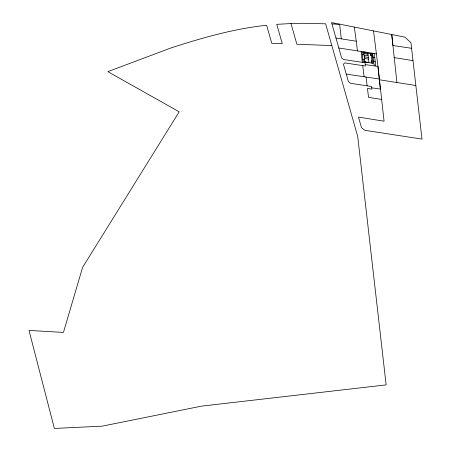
<?xml version="1.0" encoding="UTF-8"?>
<svg xmlns="http://www.w3.org/2000/svg" width="451" height="451" viewBox="0 0 451 451"><rect width="100%" height="100%" fill="white"/><g stroke="black" fill="none" stroke-linecap="round" stroke-linejoin="round"><path stroke-width="0.68" d="M290.991 23.559L302.796 23.294L325.633 23.824L357.716 136.456L386.141 384.883L201.682 406.109L102.23 426.15L54.374 428.45L29.016 330.448L63.444 332.404L82.595 267.381L179.199 111.803L107.828 71.658L170.754 48.015C201.997 37.861 233.855 28.734 266.614 25.256L271.744 43.257L282.264 43.662L276.751 24.331L290.991 23.559L296.871 44.226L331.829 45.574M341.289 38.854L339.609 24.151L334.834 23.728L334.687 23.176L331.558 22.55L331.964 23.976L339.609 24.151L404.846 37.129L410.962 42.772L421.984 139.1L364.831 130.3L361.505 127.678L358.489 117.085L384.072 121.195L377.972 66.432L373.524 30.893M365.237 64.6L377.972 66.432L380.328 89.095L371.725 87.815L371.568 86.502L350.681 83.339L348.352 81.501L343.414 64.166L344.835 62.92L365.406 66.032L365.017 62.751L343.639 59.509L341.638 57.942L331.964 23.976M411.594 48.291L392.86 45.517L391.772 34.524L396.903 82.527M363.872 53.59L367.937 54.188M362.294 54.47L363.996 54.718M371.252 55.783L370.502 55.676L370.243 53.568M364.081 55.236L368.146 55.834M373.107 57.209L374.73 57.452M364.284 56.877L368.349 57.474M364.476 58.517L368.557 59.12M373.597 61.156L375.226 61.398M362.948 59.724L364.656 59.977M371.906 61.043L371.162 60.936L371.427 63.044M364.887 61.804L368.952 62.407L367.734 52.547L363.669 51.95L364.921 62.086M338.808 48.003L376.393 53.827M346.238 74.088L379.15 78.987M379.24 79.765L415.85 85.487M381.529 99.406L368.563 97.377L367.435 88.458L371.883 89.129L371.725 87.815M335.961 38.019L356.256 41.21L357.434 50.963M394.05 57.587L413.003 60.626M354.334 27.077L356.256 41.21M370.987 53.675L372.171 63.151M366.06 77.036L367.148 85.831M362.728 65.626L364.104 76.743M361.138 51.549L362.3 62.345M374.24 53.506L372.611 53.269L374.093 65.102L375.717 65.339L374.24 53.506M371.945 53.816L362.029 52.355L363.213 61.838L373.135 63.292L371.945 53.816"/></g></svg>
